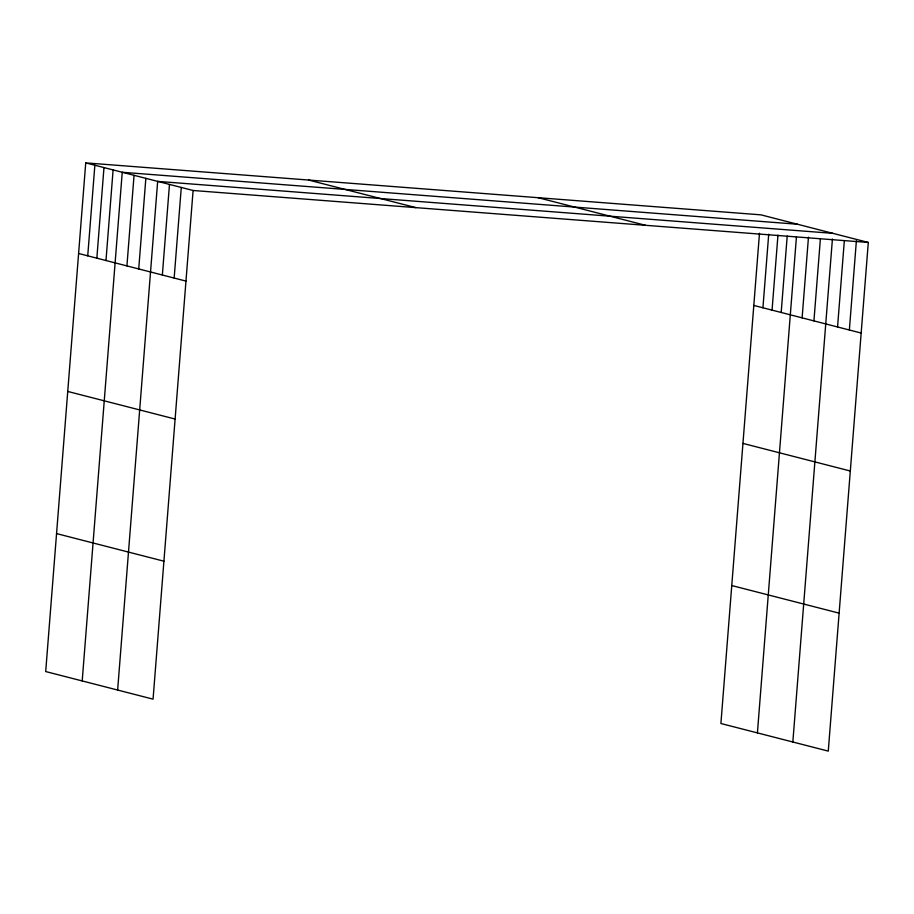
<?xml version="1.0" encoding="UTF-8"?>
<svg xmlns="http://www.w3.org/2000/svg" width="914" height="914" viewBox="0 0 914 914"><rect width="100%" height="100%" fill="white"/><g stroke="black" fill="none" stroke-linecap="round" stroke-linejoin="round"><path stroke-width="1.37" d="M85.733 162.886L45.7 671.55L153.061 699.153L193.094 190.489L85.733 162.886L760.939 214.847L868.3 242.45L828.267 751.114L720.906 723.511L759.488 233.253M87.733 255.829L94.862 165.24M96.85 258.171L103.979 167.582M105.978 260.524L113.108 169.924M82.203 680.93L122.236 172.278L797.442 224.227M126.92 265.905L134.05 175.317M138.722 268.945L145.852 178.344M117.632 690.047L157.665 181.383L832.871 233.344M162.349 275.011L169.478 184.422M174.151 278.05L181.28 187.461M762.927 307.789L768.72 234.178M772.056 310.132L777.963 235.115M781.184 312.474L787.205 236.041M757.409 732.891L796.437 236.966M802.115 317.855L808.467 237.172M813.928 320.894L820.395 238.794M792.838 741.997L832.426 239M837.555 326.972L844.342 240.622M849.357 330.011L856.384 240.828M193.094 190.489L868.3 242.45M538.118 197.698L645.478 225.301M308.555 180.035L415.916 207.638M753.81 305.436L861.171 333.039M78.604 253.486L185.965 281.089M742.945 443.404L850.317 471.007M67.75 391.443L175.111 419.046M731.76 585.543L839.121 613.145M56.554 533.593L163.926 561.196"/></g></svg>
